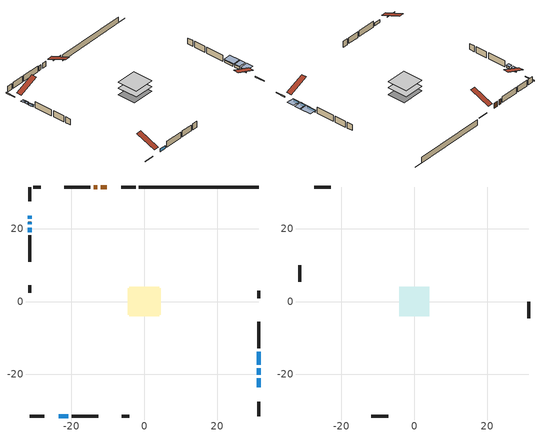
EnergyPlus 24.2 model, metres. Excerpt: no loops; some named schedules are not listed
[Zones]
conditioned space
 floor adiabatic (AdiabaticFloorConstruction): -4.09,-4.09 -4.09,4.09 4.09,4.09 4.09,-4.09 z1.37
 floor foundation (Slab1 construction): -4.57,-3.66 -4.57,3.66 4.57,3.66 4.57,-3.66 z-1.07
 wall outside (RimJoist1 construction): -2.38,31.47 -6.33,31.47 / -31.47,-31.47 -27.52,-31.47 / -31.47,31.47 -31.47,27.52 / 31.47,-31.47 31.47,-27.52 z1.37:1.67
 wall outside (AdiabaticWallConstruction 1): -10.31,31.47 -12.02,31.47 / -12.94,31.47 -13.86,31.47 z1.37:3.4
 wall outside (AdiabaticWallConstruction): 31.47,-23.54 31.47,-21.1 / 31.47,-20.17 31.47,-18.34 z1.37:2.39; -23.54,-31.47 -20.87,-31.47 z1.37:2.59; -31.47,23.54 -31.47,22.77 / -31.47,21.85 -31.47,21.24 / -31.47,20.31 -31.47,19.09 / 31.47,-17.41 31.47,-13.75 z1.37:2.13
 wall outside (Wall1 construction): -14.78,31.47 -22.05,31.47 / -19.94,-31.47 -12.68,-31.47 / -31.47,18.16 -31.47,10.9 / 31.47,-12.83 31.47,-5.57 z1.37:3.81
 wall outside (Wall3 construction): -28.48,31.47 -30.54,31.47 / -6.25,-31.47 -4.19,-31.47 / -31.47,4.47 -31.47,2.41 / 31.47,0.87 31.47,2.93 z1.37:3.81
 wall foundation (FoundationWall1 construction): -1.45,31.47,-1.07 -1.45,31.47,1.37 28,31.47,1.37 28,31.47,-0.97 31.47,31.47,-0.97 31.47,31.47,-1.07
 window (WindowConstruction): 31.47,-23.54 31.47,-21.1 z1.37:2.38
 window (WindowConstruction 1): 31.47,-20.17 31.47,-18.34 z1.37:2.38
 window (WindowConstruction 2): -23.54,-31.47 -20.87,-31.47 z1.37:2.59
 window (WindowConstruction 3): -31.47,23.54 -31.47,22.78 z1.37:2.13
 window (WindowConstruction 4): -31.47,21.85 -31.47,21.24 z1.37:2.13
 window (WindowConstruction 5): -31.47,20.31 -31.47,19.09 z1.37:2.13
 window (WindowConstruction 6): 31.47,-17.41 31.47,-13.75 z1.37:2.13
 door (Door): -10.31,31.47 -12.02,31.47 z1.37:3.4
 door (Door 1): -12.95,31.47 -13.86,31.47 z1.37:3.4
 ceiling adiabatic (AdiabaticFloorConstruction): 4.09,-4.09 4.09,4.09 -4.09,4.09 -4.09,-4.09 z1.37
attic - vented
 floor to conditioned space (Floor1 construction Reversed): -4.09,-4.09 -4.09,4.09 4.09,4.09 4.09,-4.09 z3.81
 wall outside (Wall2 construction): -22.97,31.47 -27.55,31.47 / -11.75,-31.47 -7.18,-31.47 / -31.47,9.97 -31.47,5.39 / 31.47,-4.64 31.47,-0.06 z1.37:3.81
 roof outside (Roof1 construction): -9.38,31.47,3.81 -9.38,23.61,7.08 -7.25,23.61,7.08 -7.25,31.47,3.81; -24.47,-31.47,3.81 -24.47,-23.61,7.08 -26.59,-23.61,7.08 -26.59,-31.47,3.81; -31.47,24.47,3.81 -23.61,24.47,7.08 -23.61,26.59,7.08 -31.47,26.59,3.81; 31.47,-24.47,3.81 23.61,-24.47,7.08 23.61,-26.59,7.08 31.47,-26.59,3.81
shading: 31.47,-20.95 31.47,-23.69 34.52,-23.69 34.52,-20.95 z2.53; 31.47,-18.19 31.47,-20.32 34.52,-20.32 34.52,-18.19 z2.53; -31.47,22.63 -31.47,23.69 -32.69,23.69 -32.69,22.63 z2.28; -31.47,21.09 -31.47,22 -32.69,22 -32.69,21.09 z2.28; -31.47,18.94 -31.47,20.46 -32.69,20.46 -32.69,18.94 z2.28; 31.47,-13.46 31.47,-17.71 34.52,-17.71 34.52,-13.46 z2.43
[Building]
Building 1: Terrain=Suburbs
[Site:Location]
Summerland CS_BC: Latitude {deg}=49.56; Longitude {deg}=-119.65; Time Zone {hr}=-8; Elevation {m}=454; Keep Site Location Information=Yes
[Site:GroundTemperature:Shallow]
5.06956, 3.19416, 3.04397, 3.93394, 7.50669, 11.0628, 14.1458, 16.0987, 16.2646, 14.6762, 11.6719, 8.22487
[Site:WaterMainsTemperature]
Calculation Method=Schedule; Temperature Schedule=mains temperature schedule
[Material] Roughness=Rough; Thermal Absorptance=0.9
Name | Thickness {m} | Conductivity {W/m-K} | Density {kg/m3} | Specific Heat {J/kg-K} | Solar Absorptance | Visible Absorptance
asphalt or fiberglass shingles | 0.00635 | 0.162714 | 1121.4 | 1465.45 | 0.4 | 0.4
ceiling loosefill ins | 0.0846667 | 0.0480833 | 16.02 | 1046.75 | 0.7 | 0.7
ceiling stud and cavity | 0.1397 | 0.0938901 | 65.682 | 1177.47 | 0.7 | 0.7
concrete 4.0 in. | 0.1016 | 1.803125 | 2242.8 | 837.4 | 0.7 | 0.7
concrete 8.0 in. | 0.2032 | 1.803125 | 2242.8 | 837.4 | 0.7 | 0.7
door material | 0.04445 | 0.20624 | 512.64 | 1214.23 | 0.7 | 0.7
door material 1 | 0.04445 | 0.188738 | 512.64 | 1214.23 | 0.7 | 0.7
exterior vertical ins | 0.00181555 | 0.029427 | 32.04 | 1214.23 | 0.7 | 0.7
floor covering | 0.0127 | 0.0433444 | 54.468 | 1339.84 | 0.6 | 0.6
floor rigid ins; wall rigid ins | 0.512978 | 0.029427 | 32.04 | 1214.23 | 0.7 | 0.7
floor stud and cavity | 0.1397 | 1.75129 | 37.0049 | 1207.88 | 0.7 | 0.7
furniture material conditioned space 1 | 0.1524 | 0.115458 | 640.8 | 1214.23 | 0.6 | 0.6
gypsum board | 0.0127 | 0.160291 | 801 | 837.4 | 0.6 | 0.6
gypsum board 1 | 0.0127 | 0.160291 | 801 | 837.4 | 0.7 | 0.7
osb sheathing 0.5 in. | 0.0127 | 0.115458 | 512.64 | 1214.23 | 0.7 | 0.7
osb sheathing 0.75 in. | 0.01905 | 0.115458 | 512.64 | 1214.23 | 0.7 | 0.7
osb sheathing 2.0 in. | 0.0508 | 0.115458 | 512.64 | 1214.23 | 0.7 | 0.7
rim joist stud and cavity | 0.0508 | 0.0428309 | 125.044 | 1163.47 | 0.6 | 0.6
wall stud and cavity | 0.1397 | 0.113666 | 139.0536 | 1170.24 | 0.7 | 0.7
wall stud and cavity 1 | 0.0889 | 6.9971 | 50.32683 | 1063.81 | 0.6 | 0.6
wall stud and cavity 2 | 0.1397 | 0.0760127 | 139.0536 | 1170.24 | 0.7 | 0.7
wall stud and cavity 3 | 0.0889 | 0.380278 | 52.3479 | 1209.89 | 0.7 | 0.7
wall stud and cavity 4 | 0.0889 | 0.391764 | 83.0341 | 1211.67 | 0.7 | 0.7
wood siding | 0.0254 | 0.102417 | 544.68 | 1172.36 | 0.4 | 0.4
wood siding 1 | 0.00254 | 0.102417 | 544.68 | 1172.36 | 0.4 | 0.4
wood siding 2; wood siding 3; wood siding 4 | 0.0254 | 0.102417 | 544.68 | 1172.36 | 0.7 | 0.7
[WindowMaterial:SimpleGlazingSystem]
Name | U-Factor {W/m2-K} | Solar Heat Gain Coefficient
WindowMaterial | 2.9077 | 0.68
WindowMaterial 1 | 5.50596 | 0.69
WindowMaterial 2 | 2.91792 | 0.67
WindowMaterial 3 | 4.98699 | 0.58
WindowMaterial 4 | 4.83993 | 0.55
WindowMaterial 5 | 5.20843 | 0.63
WindowMaterial 6 | 5.33051 | 0.66
[Construction]
AdiabaticFloorConstruction: floor stud and cavity, floor rigid ins, osb sheathing 0.75 in., floor covering
AdiabaticWallConstruction: wood siding 3, wall rigid ins, wall stud and cavity 3, gypsum board
AdiabaticWallConstruction 1: wood siding 4, wall rigid ins, wall stud and cavity 3, gypsum board
Door: door material
Door 1: door material 1
Floor1 construction Reversed: gypsum board, ceiling stud and cavity, ceiling loosefill ins
FoundationWall1 construction: concrete 8.0 in., gypsum board 1
furniture construction conditioned space 1: furniture material conditioned space 1
PartitionWallConstruction: gypsum board, wall stud and cavity 4, gypsum board
RimJoist1 construction: wood siding 2, osb sheathing 2.0 in., rim joist stud and cavity
Roof1 construction: asphalt or fiberglass shingles
Slab1 construction: concrete 4.0 in.
Wall1 construction: wood siding, osb sheathing 0.5 in., wall stud and cavity, gypsum board
Wall2 construction: wood siding 1, wall stud and cavity 1
Wall3 construction: wood siding, osb sheathing 0.5 in., wall stud and cavity 2, gypsum board
WindowConstruction: WindowMaterial
WindowConstruction 1: WindowMaterial 1
WindowConstruction 2: WindowMaterial 2
WindowConstruction 3: WindowMaterial 3
WindowConstruction 4: WindowMaterial 4
WindowConstruction 5: WindowMaterial 5
WindowConstruction 6: WindowMaterial 6
[Zone] Multiplier=1; Part of Total Floor Area=Yes
Name | Volume {m3}
attic - vented | 35.0685
conditioned space | 341.5
[Space]
Name | Zone | Volume {m3}
attic - vented 1 | attic - vented | 35.0685
conditioned space 1 | conditioned space | 341.5
[ZoneInfiltration:EffectiveLeakageArea]
infil attic - vented 1: Zone or Space=attic - vented 1; Schedule=Always On Discrete; Effective Air Leakage Area {cm2}=3210.72; Stack Coefficient=0.000397235; Wind Coefficient=1.34662e-05
[ZoneMixing]
whole house fan mix: Zone or Space=attic - vented; Schedule=Always On Continuous; Design Flow Rate Calculation Method=Flow/Zone; Design Flow Rate {m3/s}=0; Source Zone or Space=conditioned space
[SurfaceProperty:ExposedFoundationPerimeter]
Slab1: Exposed Perimeter Calculation Method=TotalExposedPerimeter; Total Exposed Perimeter {m}=32.92
[InternalMass] Zone or ZoneList=conditioned space; Space or SpaceList=conditioned space 1
Name | Construction | Surface Area {m2}
furniture mass conditioned space 1 | furniture construction conditioned space 1 | 53.5221
partition wall mass | PartitionWallConstruction | 133.805
[Lights]
interior lighting: Zone or ZoneList or Space or SpaceList=conditioned space 1; Schedule=interior lighting schedule; Design Level Calculation Method=LightingLevel; Lighting Level {W}=343.2; Return Air Fraction=0; Fraction Radiant=0.6; Fraction Visible=0.2; Fraction Replaceable=1
[People]
occupants: Zone or ZoneList or Space or SpaceList=conditioned space 1; Number of People Schedule=occupants schedule; Number of People Calculation Method=People; Number of People=3; Fraction Radiant=0.314171; Sensible Heat Fraction=0.56303; Activity Level Schedule=occupants activity schedule; Carbon Dioxide Generation Rate {m3/s-W}=0; Enable ASHRAE 55 Comfort Warnings=No; Mean Radiant Temperature Calculation Type=EnclosureAveraged
[ElectricEquipment] Zone or ZoneList or Space or SpaceList=conditioned space 1; Design Level Calculation Method=EquipmentLevel
Name | Schedule | Design Level {W} | Fraction Latent | Fraction Radiant | Fraction Lost
clothes dryer | clothes dryer schedule | 140.772 | 0.015 | 0.081 | 0.85
clothes washer | clothes washer schedule | 32.1985 | 0.03 | 0.162 | 0.7
cooking range | cooking range schedule | 215.147 | 0.08 | 0.432 | 0.2
dishwasher | dishwasher schedule | 66.8632 | 0.3 | 0.18 | 0.4
fridge | fridge schedule | 72.9452 | 0 | 0.6 | 0
mech vent house fan | mech vent house fan schedule | 1.1875 | 0 | 0 | 1
mech vent house fan cfis | mech vent house fan cfis schedule | 0 | 0 | 0 | 0
misc plug loads | misc plug loads schedule | 494.7 | 0.045 | 0.513 | 0.1
whole house fan | Always On Discrete | 0 | 0 | 0 | 1
[OtherEquipment] Zone or ZoneList or Space or SpaceList=conditioned space 1; Design Level Calculation Method=EquipmentLevel
Name | Fuel Type | Schedule | Design Level {W} | Fraction Latent | Fraction Radiant | Fraction Lost
clothes dryer 1 | Electricity | clothes dryer schedule | 0 | 0.015 | 0.081 | 0.85
cooking range 1 | Electricity | cooking range schedule | 0 | 0.08 | 0.432 | 0.2
general water use latent | None | general water use schedule | 62.594 | 1 | 0 | 0
general water use sensible | None | general water use schedule | -61.6891 | 0 | 0.6 | 0
mech vent house fan latent load | None | Always On Discrete | 0 | 1 | 0 | 0
mech vent house fan sensible load | None | Always On Discrete | 0 | 0 | 0 | 0
water heater energy adjustment1 | Electricity | Always On Discrete | 0.01 | 0 | 0 | 1
[ZoneInfiltration:DesignFlowRate] Zone or ZoneList or Space or SpaceList=conditioned space 1; Schedule=Always On Discrete; Design Flow Rate Calculation Method=Flow/Zone; Design Flow Rate {m3/s}=0
infil flow; natural vent flow; whole house fan flow
[ZoneControl:Thermostat]
conditioned space Thermostat: Zone or ZoneList=conditioned space; Control Type Schedule=conditioned space Thermostat Schedule; Control 1=conditioned space temperature setpoint; Temperature Difference Between Cutout And Setpoint {deltaC}=0
[ZoneHVAC:Baseboard:Convective:Electric]
electric baseboard: Availability Schedule=Always On Discrete; Heating Design Capacity {W}=10599.5; Efficiency=1
[AirLoopHVAC:UnitarySystem]
unit heater unitary system: Control Type=Load; Controlling Zone or Thermostat Location=conditioned space; Dehumidification Control Type=None; Availability Schedule=Always On Discrete; Supply Fan=unit heater supply fan; Fan Placement=BlowThrough; Supply Air Fan Operating Mode Schedule=unit heater auto fan schedule; Heating Coil=unit heater htg coil; DX Heating Coil Sizing Ratio=1; Use DOAS DX Cooling Coil=No; Minimum Supply Air Temperature {C}=2; Latent Load Control=SensibleOnlyLoadControl; Cooling Supply Air Flow Rate Method=None; Heating Supply Air Flow Rate Method=SupplyAirFlowRate; Heating Supply Air Flow Rate {m3/s}=0.00141584; No Load Supply Air Flow Rate Method=SupplyAirFlowRate; No Load Supply Air Flow Rate {m3/s}=0; No Load Supply Air Flow Rate Control Set To Low Speed=Yes; Maximum Supply Air Temperature {C}=48.8889; Maximum Outdoor Dry-Bulb Temperature for Supplemental Heater Operation {C}=21; Ancillary On-Cycle Electric Power {W}=0; Ancillary Off-Cycle Electric Power {W}=0
[Fan:SystemModel]
unit heater supply fan: Availability Schedule=Always On Discrete; Design Maximum Air Flow Rate {m3/s}=0.00141584; Speed Control Method=Discrete; Electric Power Minimum Flow Rate Fraction=0.2; Design Pressure Rise {Pa}=500; Motor Efficiency=1; Motor In Air Stream Fraction=1; Design Electric Power Consumption {W}=Autosize; Design Power Sizing Method=PowerPerFlow; Electric Power Per Unit Flow Rate {W/(m3/s)}=28251.7; Electric Power Per Unit Flow Rate Per Unit Pressure {W/((m3/s)-Pa)}=1.66667; Fan Total Efficiency=0.7; Motor Loss Radiative Fraction=0; Number of Speeds=1; Speed Flow Fraction 1=1; Speed Electric Power Fraction 1=1
[Coil:Heating:Fuel]
unit heater htg coil: Availability Schedule=Always On Discrete; Fuel Type=OtherFuel1; Burner Efficiency=0.3; Nominal Capacity {W}=0.293071; On Cycle Parasitic Electric Load {W}=0; Off Cycle Parasitic Fuel Load {W}=0
[Zone equipment]
conditioned space: electric baseboard, unit heater unitary system
[Foundation:Kiva]
Foundation Kiva 1: Initial Indoor Air Temperature {C}=18; Wall Height Above Grade {m}=1.36998; Wall Depth Below Slab {m}=0.2032; Custom Block Material Name 1=exterior vertical ins; Custom Block Depth 1 {m}=2.43998; Custom Block X Position 1 {m}=0.2159; Custom Block Z Position 1 {m}=0
[Foundation:Kiva:Settings]
Soil Conductivity {W/m-K}=0.849921; Soil Density {kg/m3}=1842.3; Soil Specific Heat {J/kg-K}=418.7; Ground Solar Absorptivity=0.9; Ground Thermal Absorptivity=0.9; Ground Surface Roughness {m}=0.03; Far-Field Width {m}=40; Deep-Ground Boundary Condition=ZeroFlux; Deep-Ground Depth {m}=40; Minimum Cell Dimension {m}=0.2; Maximum Cell Growth Coefficient=3; Simulation Timestep=Timestep
[Exterior:Lights]
exterior lighting: Schedule=exterior lighting schedule; Design Level {W}=75.6
[EnergyManagementSystem:GlobalVariable]
infil_program_Qfan
infil_program_Qinf
natural_vent_program_Qnv
natural_vent_program_Qwhf
[EnergyManagementSystem:Sensor]
Name | Output:Variable or Output:Meter Index Key | Output:Variable or Output:Meter
airflow_gain | infil flow | Infiltration Sensible Heat Gain Energy
airflow_gain_1 | natural vent flow | Infiltration Sensible Heat Gain Energy
airflow_gain_2 | whole house fan flow | Infiltration Sensible Heat Gain Energy
airflow_loss | infil flow | Infiltration Sensible Heat Loss Energy
airflow_loss_1 | natural vent flow | Infiltration Sensible Heat Loss Energy
airflow_loss_2 | whole house fan flow | Infiltration Sensible Heat Loss Energy
clg_load_cond |  | Cooling:EnergyTransfer:Zone:CONDITIONED SPACE
clg_sp_s; clg_sp_s_1 | cooling setpoint | Schedule Value
clothes_dryer_exhaust_0_sch_s | clothes dryer exhaust 0 schedule | Schedule Value
conditioned_space_clg_unmet_s | conditioned space | Zone Cooling Setpoint Not Met Time
conditioned_space_htg_unmet_s | conditioned space | Zone Heating Setpoint Not Met Time
cool_season | cooling season schedule | Schedule Value
fridge_tin_s | conditioned space | Zone Mean Air Temperature
htg_load_cond |  | Heating:EnergyTransfer:Zone:CONDITIONED SPACE
htg_sp_s; htg_sp_s_1 | heating setpoint | Schedule Value
ig_ee_conv | clothes dryer | Electric Equipment Convective Heating Energy
ig_ee_conv_2 | cooking range | Electric Equipment Convective Heating Energy
ig_ee_conv_4 | fridge | Electric Equipment Convective Heating Energy
ig_ee_conv_5 | misc plug loads | Electric Equipment Convective Heating Energy
ig_ee_conv_6 | whole house fan | Electric Equipment Convective Heating Energy
ig_ee_rad | clothes dryer | Electric Equipment Radiant Heating Energy
ig_ee_rad_2 | cooking range | Electric Equipment Radiant Heating Energy
ig_ee_rad_4 | fridge | Electric Equipment Radiant Heating Energy
ig_ee_rad_5 | misc plug loads | Electric Equipment Radiant Heating Energy
ig_ee_rad_6 | whole house fan | Electric Equipment Radiant Heating Energy
ig_lgt_conv | interior lighting | Lights Convective Heating Energy
ig_lgt_rad | interior lighting | Lights Radiant Heating Energy
ig_lgt_vis | interior lighting | Lights Visible Radiation Heating Energy
ig_oe_conv | clothes dryer 1 | Other Equipment Convective Heating Energy
ig_oe_conv_1 | cooking range 1 | Other Equipment Convective Heating Energy
ig_oe_conv_2 | general water use latent | Other Equipment Convective Heating Energy
ig_oe_conv_3 | general water use sensible | Other Equipment Convective Heating Energy
ig_oe_conv_4 | water heater energy adjustment1 | Other Equipment Convective Heating Energy
ig_oe_rad | clothes dryer 1 | Other Equipment Radiant Heating Energy
ig_oe_rad_1 | cooking range 1 | Other Equipment Radiant Heating Energy
ig_oe_rad_2 | general water use latent | Other Equipment Radiant Heating Energy
ig_oe_rad_3 | general water use sensible | Other Equipment Radiant Heating Energy
ig_oe_rad_4 | water heater energy adjustment1 | Other Equipment Radiant Heating Energy
ig_ppl_conv | occupants | People Convective Heating Energy
ig_ppl_rad | occupants | People Radiant Heating Energy
im_conv | furniture mass conditioned space 1 | Surface Inside Face Convection Heat Gain Energy
im_conv_1 | partition wall mass | Surface Inside Face Convection Heat Gain Energy
im_ig | furniture mass conditioned space 1 | Surface Inside Face Internal Gains Radiation Heat Gain Energy
im_ig_1 | partition wall mass | Surface Inside Face Internal Gains Radiation Heat Gain Energy
im_lgt | furniture mass conditioned space 1 | Surface Inside Face Lights Radiation Heat Gain Energy
im_lgt_1 | partition wall mass | Surface Inside Face Lights Radiation Heat Gain Energy
im_sol | furniture mass conditioned space 1 | Surface Inside Face Solar Radiation Heat Gain Energy
im_sol_1 | partition wall mass | Surface Inside Face Solar Radiation Heat Gain Energy
im_surf | furniture mass conditioned space 1 | Surface Inside Face Net Surface Thermal Radiation Heat Gain Energy
im_surf_1 | partition wall mass | Surface Inside Face Net Surface Thermal Radiation Heat Gain Energy
mv_conv | mech vent house fan | Electric Equipment Convective Heating Energy
mv_conv_1 | mech vent house fan cfis | Electric Equipment Convective Heating Energy
mv_conv_2 | mech vent house fan latent load | Other Equipment Convective Heating Energy
mv_conv_3 | mech vent house fan sensible load | Other Equipment Convective Heating Energy
mv_rad | mech vent house fan | Electric Equipment Radiant Heating Energy
mv_rad_1 | mech vent house fan cfis | Electric Equipment Radiant Heating Energy
mv_rad_2 | mech vent house fan latent load | Other Equipment Radiant Heating Energy
mv_rad_3 | mech vent house fan sensible load | Other Equipment Radiant Heating Energy
natural_vent_s | natural vent schedule | Schedule Value
out_pb_s |  | Site Outdoor Air Barometric Pressure
out_wt_s |  | Site Outdoor Air Humidity Ratio
site_vw_s |  | Site Wind Speed
ss_back_out | Window1 | Surface Window Shortwave from Zone Back Out Window Heat Transfer Rate
ss_back_out_1 | Window2 | Surface Window Shortwave from Zone Back Out Window Heat Transfer Rate
ss_back_out_2 | Window3 | Surface Window Shortwave from Zone Back Out Window Heat Transfer Rate
ss_back_out_3 | Window5 | Surface Window Shortwave from Zone Back Out Window Heat Transfer Rate
ss_back_out_4 | Window6 | Surface Window Shortwave from Zone Back Out Window Heat Transfer Rate
ss_back_out_5 | Window7 | Surface Window Shortwave from Zone Back Out Window Heat Transfer Rate
ss_back_out_6 | Window8 | Surface Window Shortwave from Zone Back Out Window Heat Transfer Rate
ss_conv | Door1 | Surface Inside Face Convection Heat Gain Energy
ss_conv_1 | Door3 | Surface Inside Face Convection Heat Gain Energy
ss_conv_2 | Window1 | Surface Inside Face Convection Heat Gain Energy
ss_conv_3 | Window2 | Surface Inside Face Convection Heat Gain Energy
ss_conv_4 | Window3 | Surface Inside Face Convection Heat Gain Energy
ss_conv_5 | Window5 | Surface Inside Face Convection Heat Gain Energy
ss_conv_6 | Window6 | Surface Inside Face Convection Heat Gain Energy
ss_conv_7 | Window7 | Surface Inside Face Convection Heat Gain Energy
ss_conv_8 | Window8 | Surface Inside Face Convection Heat Gain Energy
ss_ig | Door1 | Surface Inside Face Internal Gains Radiation Heat Gain Energy
ss_ig_1 | Door3 | Surface Inside Face Internal Gains Radiation Heat Gain Energy
ss_ig_2 | Window1 | Surface Inside Face Internal Gains Radiation Heat Gain Energy
ss_ig_3 | Window2 | Surface Inside Face Internal Gains Radiation Heat Gain Energy
ss_ig_4 | Window3 | Surface Inside Face Internal Gains Radiation Heat Gain Energy
ss_ig_5 | Window5 | Surface Inside Face Internal Gains Radiation Heat Gain Energy
ss_ig_6 | Window6 | Surface Inside Face Internal Gains Radiation Heat Gain Energy
ss_ig_7 | Window7 | Surface Inside Face Internal Gains Radiation Heat Gain Energy
ss_ig_8 | Window8 | Surface Inside Face Internal Gains Radiation Heat Gain Energy
ss_lgt | Door1 | Surface Inside Face Lights Radiation Heat Gain Energy
ss_lgt_1 | Door3 | Surface Inside Face Lights Radiation Heat Gain Energy
ss_sol | Door1 | Surface Inside Face Solar Radiation Heat Gain Energy
ss_sol_1 | Door3 | Surface Inside Face Solar Radiation Heat Gain Energy
ss_surf | Door1 | Surface Inside Face Net Surface Thermal Radiation Heat Gain Energy
ss_surf_1 | Door3 | Surface Inside Face Net Surface Thermal Radiation Heat Gain Energy
ss_surf_2 | Window1 | Surface Inside Face Net Surface Thermal Radiation Heat Gain Energy
ss_surf_3 | Window2 | Surface Inside Face Net Surface Thermal Radiation Heat Gain Energy
ss_surf_4 | Window3 | Surface Inside Face Net Surface Thermal Radiation Heat Gain Energy
ss_surf_5 | Window5 | Surface Inside Face Net Surface Thermal Radiation Heat Gain Energy
ss_surf_6 | Window6 | Surface Inside Face Net Surface Thermal Radiation Heat Gain Energy
ss_surf_7 | Window7 | Surface Inside Face Net Surface Thermal Radiation Heat Gain Energy
ss_surf_8 | Window8 | Surface Inside Face Net Surface Thermal Radiation Heat Gain Energy
ss_trans_in | Window1 | Surface Window Transmitted Solar Radiation Rate
ss_trans_in_1 | Window2 | Surface Window Transmitted Solar Radiation Rate
ss_trans_in_2 | Window3 | Surface Window Transmitted Solar Radiation Rate
ss_trans_in_3 | Window5 | Surface Window Transmitted Solar Radiation Rate
ss_trans_in_4 | Window6 | Surface Window Transmitted Solar Radiation Rate
ss_trans_in_5 | Window7 | Surface Window Transmitted Solar Radiation Rate
ss_trans_in_6 | Window8 | Surface Window Transmitted Solar Radiation Rate
ss_trans_out | Window1 | Surface Inside Face Initial Transmitted Diffuse Transmitted Out Window Solar Radiation Rate
ss_trans_out_1 | Window2 | Surface Inside Face Initial Transmitted Diffuse Transmitted Out Window Solar Radiation Rate
ss_trans_out_2 | Window3 | Surface Inside Face Initial Transmitted Diffuse Transmitted Out Window Solar Radiation Rate
ss_trans_out_3 | Window5 | Surface Inside Face Initial Transmitted Diffuse Transmitted Out Window Solar Radiation Rate
ss_trans_out_4 | Window6 | Surface Inside Face Initial Transmitted Diffuse Transmitted Out Window Solar Radiation Rate
ss_trans_out_5 | Window7 | Surface Inside Face Initial Transmitted Diffuse Transmitted Out Window Solar Radiation Rate
ss_trans_out_6 | Window8 | Surface Inside Face Initial Transmitted Diffuse Transmitted Out Window Solar Radiation Rate
s_conv | Floor1 | Surface Inside Face Convection Heat Gain Energy
s_conv_1 | FoundationWall1 | Surface Inside Face Convection Heat Gain Energy
s_conv_10 | Wall1:180 | Surface Inside Face Convection Heat Gain Energy
s_conv_11 | Wall1:270 | Surface Inside Face Convection Heat Gain Energy
s_conv_12 | Wall1:90 | Surface Inside Face Convection Heat Gain Energy
s_conv_13 | Wall3:0 | Surface Inside Face Convection Heat Gain Energy
s_conv_14 | Wall3:180 | Surface Inside Face Convection Heat Gain Energy
s_conv_15 | Wall3:270 | Surface Inside Face Convection Heat Gain Energy
s_conv_16 | Wall3:90 | Surface Inside Face Convection Heat Gain Energy
s_conv_2 | inferred conditioned ceiling | Surface Inside Face Convection Heat Gain Energy
s_conv_3 | inferred conditioned floor | Surface Inside Face Convection Heat Gain Energy
s_conv_4 | RimJoist1:0 | Surface Inside Face Convection Heat Gain Energy
s_conv_5 | RimJoist1:180 | Surface Inside Face Convection Heat Gain Energy
s_conv_6 | RimJoist1:270 | Surface Inside Face Convection Heat Gain Energy
s_conv_7 | RimJoist1:90 | Surface Inside Face Convection Heat Gain Energy
s_conv_8 | Slab1 | Surface Inside Face Convection Heat Gain Energy
s_conv_9 | Wall1:0 | Surface Inside Face Convection Heat Gain Energy
s_ig | Floor1 | Surface Inside Face Internal Gains Radiation Heat Gain Energy
s_ig_1 | FoundationWall1 | Surface Inside Face Internal Gains Radiation Heat Gain Energy
s_ig_10 | Wall1:180 | Surface Inside Face Internal Gains Radiation Heat Gain Energy
s_ig_11 | Wall1:270 | Surface Inside Face Internal Gains Radiation Heat Gain Energy
s_ig_12 | Wall1:90 | Surface Inside Face Internal Gains Radiation Heat Gain Energy
s_ig_13 | Wall3:0 | Surface Inside Face Internal Gains Radiation Heat Gain Energy
s_ig_14 | Wall3:180 | Surface Inside Face Internal Gains Radiation Heat Gain Energy
s_ig_15 | Wall3:270 | Surface Inside Face Internal Gains Radiation Heat Gain Energy
s_ig_16 | Wall3:90 | Surface Inside Face Internal Gains Radiation Heat Gain Energy
s_ig_2 | inferred conditioned ceiling | Surface Inside Face Internal Gains Radiation Heat Gain Energy
s_ig_3 | inferred conditioned floor | Surface Inside Face Internal Gains Radiation Heat Gain Energy
s_ig_4 | RimJoist1:0 | Surface Inside Face Internal Gains Radiation Heat Gain Energy
s_ig_5 | RimJoist1:180 | Surface Inside Face Internal Gains Radiation Heat Gain Energy
s_ig_6 | RimJoist1:270 | Surface Inside Face Internal Gains Radiation Heat Gain Energy
s_ig_7 | RimJoist1:90 | Surface Inside Face Internal Gains Radiation Heat Gain Energy
s_ig_8 | Slab1 | Surface Inside Face Internal Gains Radiation Heat Gain Energy
s_ig_9 | Wall1:0 | Surface Inside Face Internal Gains Radiation Heat Gain Energy
s_lgt | Floor1 | Surface Inside Face Lights Radiation Heat Gain Energy
s_lgt_1 | FoundationWall1 | Surface Inside Face Lights Radiation Heat Gain Energy
